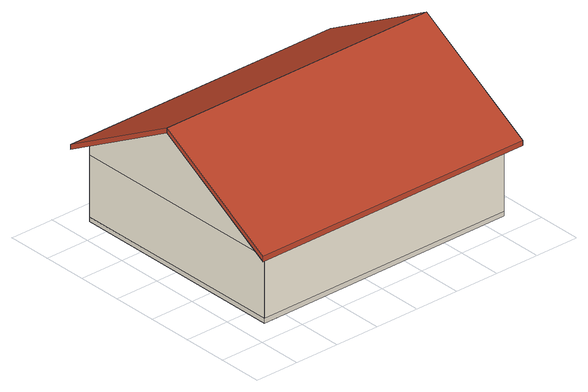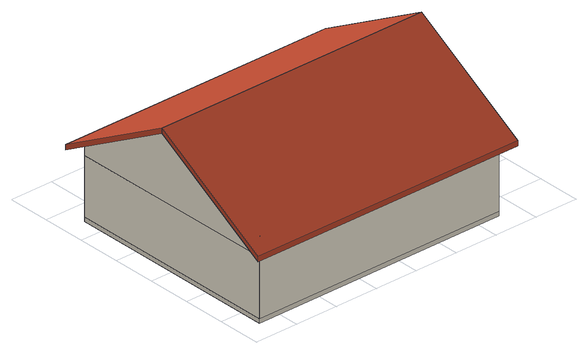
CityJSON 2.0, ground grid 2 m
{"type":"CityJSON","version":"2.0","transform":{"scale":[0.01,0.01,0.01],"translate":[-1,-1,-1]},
"CityObjects":{
"building1":{"type":"Building","geometry":[{"type":"MultiSurface","lod":"2","boundaries":[[[0,1,2,3]],[[0,4,5,3]],[[1,6,4,0]],[[2,7,6,1]],[[3,5,7,2]],[[4,6,7,5]],[[8,9,10,11]],[[8,12,13,11]],[[9,14,12,8]],[[10,15,14,9]],[[11,13,15,10]],[[12,14,15,13]],[[16,17,18,19]],[[16,20,21,19]],[[17,22,20,16]],[[18,23,22,17]],[[19,21,23,18]],[[20,22,23,21]],[[16,24,25,19]],[[24,26,20,16]],[[25,27,26,24]],[[19,21,27,25]],[[20,26,27,21]],[[28,29,30,31]],[[28,32,33,31]],[[29,34,32,28]],[[30,35,34,29]],[[31,33,35,30]],[[32,34,35,33]],[[36,37,38,39]],[[36,40,41,39]],[[37,42,40,36]],[[38,43,42,37]],[[39,41,43,38]],[[40,42,43,41]],[[44,45,46,47]],[[44,48,49,47]],[[45,50,48,44]],[[46,51,50,45]],[[47,49,51,46]],[[48,50,51,49]],[[52,4,5,53]],[[52,54,55,53]],[[4,56,54,52]],[[5,57,56,4]],[[53,55,57,5]],[[54,56,57,55]],[[53,5,7,58]],[[53,55,59,58]],[[7,60,57,5]],[[58,59,60,7]],[[55,57,60,59]],[[61,62,37,36]],[[61,63,40,36]],[[62,64,63,61]],[[37,42,64,62]],[[63,64,42,40]],[[58,7,6,65]],[[58,59,66,65]],[[6,67,60,7]],[[65,66,67,6]],[[59,60,67,66]],[[65,6,4,52]],[[65,66,54,52]],[[4,56,67,6]],[[66,67,56,54]],[[68,69,70,71]],[[68,72,73,71]],[[69,74,72,68]],[[70,75,74,69]],[[71,73,75,70]],[[72,74,75,73]],[[59,76,77,66]],[[60,78,76,59]],[[67,79,78,60]],[[66,77,79,67]],[[77,79,78,76]],[[54,80,81,55]],[[56,82,80,54]],[[57,83,82,56]],[[55,81,83,57]],[[82,80,81,83]],[[66,77,84,80,54]],[[56,82,85,79,67]],[[79,77,84,85]],[[82,85,84,80]],[[55,81,86,76,59]],[[60,78,87,83,57]],[[76,78,87,86]],[[81,86,87,83]]],"semantics":{"surfaces":[{"type":"FloorSurface"},{"type":"RoofSurface"},{"type":"WallSurface"}],"values":[0,0,0,0,0,0,0,0,0,0,0,0,1,1,1,1,1,1,1,1,1,1,1,2,2,2,2,2,2,2,2,2,2,2,2,2,2,2,2,2,2,2,2,2,2,2,2,2,2,2,2,2,2,2,2,2,2,2,2,2,2,2,2,2,2,2,2,2,2,2,2,2,2,2,2,2,2,2,2,2,2,2,2,2,2,2,2,2,2,2]}}]}
},
"vertices":[
[1300,1100,80],[1300,100,80],[100,100,80],[100,1100,80],[1300,1100,100],[100,1100,100],[1300,100,100],[100,100,100],[1290,110,350],[1290,1090,350],[110,1090,350],[110,110,350],[1290,110,370],[110,110,370],[1290,1090,370],[110,1090,370],[1350,600,709],[1350,1150,391],[50,1150,391],[50,600,709],[1350,600,732],[50,600,732],[1350,1150,414],[50,1150,414],[1350,50,391],[50,50,391],[1350,50,414],[50,50,414],[480,699,100],[504,699,100],[504,1070,100],[480,1070,100],[480,699,350],[480,1070,350],[504,699,350],[504,1070,350],[841,501,100],[865,525,100],[865,1070,100],[841,1070,100],[841,501,350],[841,1070,350],[865,525,350],[865,1070,350],[480,501,100],[480,525,100],[130,525,100],[130,501,100],[480,501,350],[130,501,350],[480,525,350],[130,525,350],[1270,1070,100],[130,1070,100],[1270,1070,370],[130,1070,370],[1300,1100,370],[100,1100,370],[130,130,100],[130,130,370],[100,100,370],[1270,501,100],[1270,525,100],[1270,501,350],[1270,525,350],[1270,130,100],[1270,130,370],[1300,100,370],[841,675,100],[841,699,100],[130,699,100],[130,675,100],[841,675,350],[130,675,350],[841,699,350],[130,699,350],[130,130,437],[1270,130,437],[100,100,420],[1300,100,420],[1270,1070,437],[130,1070,437],[1300,1100,420],[100,1100,420],[1270,600,709],[1300,600,709],[130,600,709],[100,600,709]
]}
